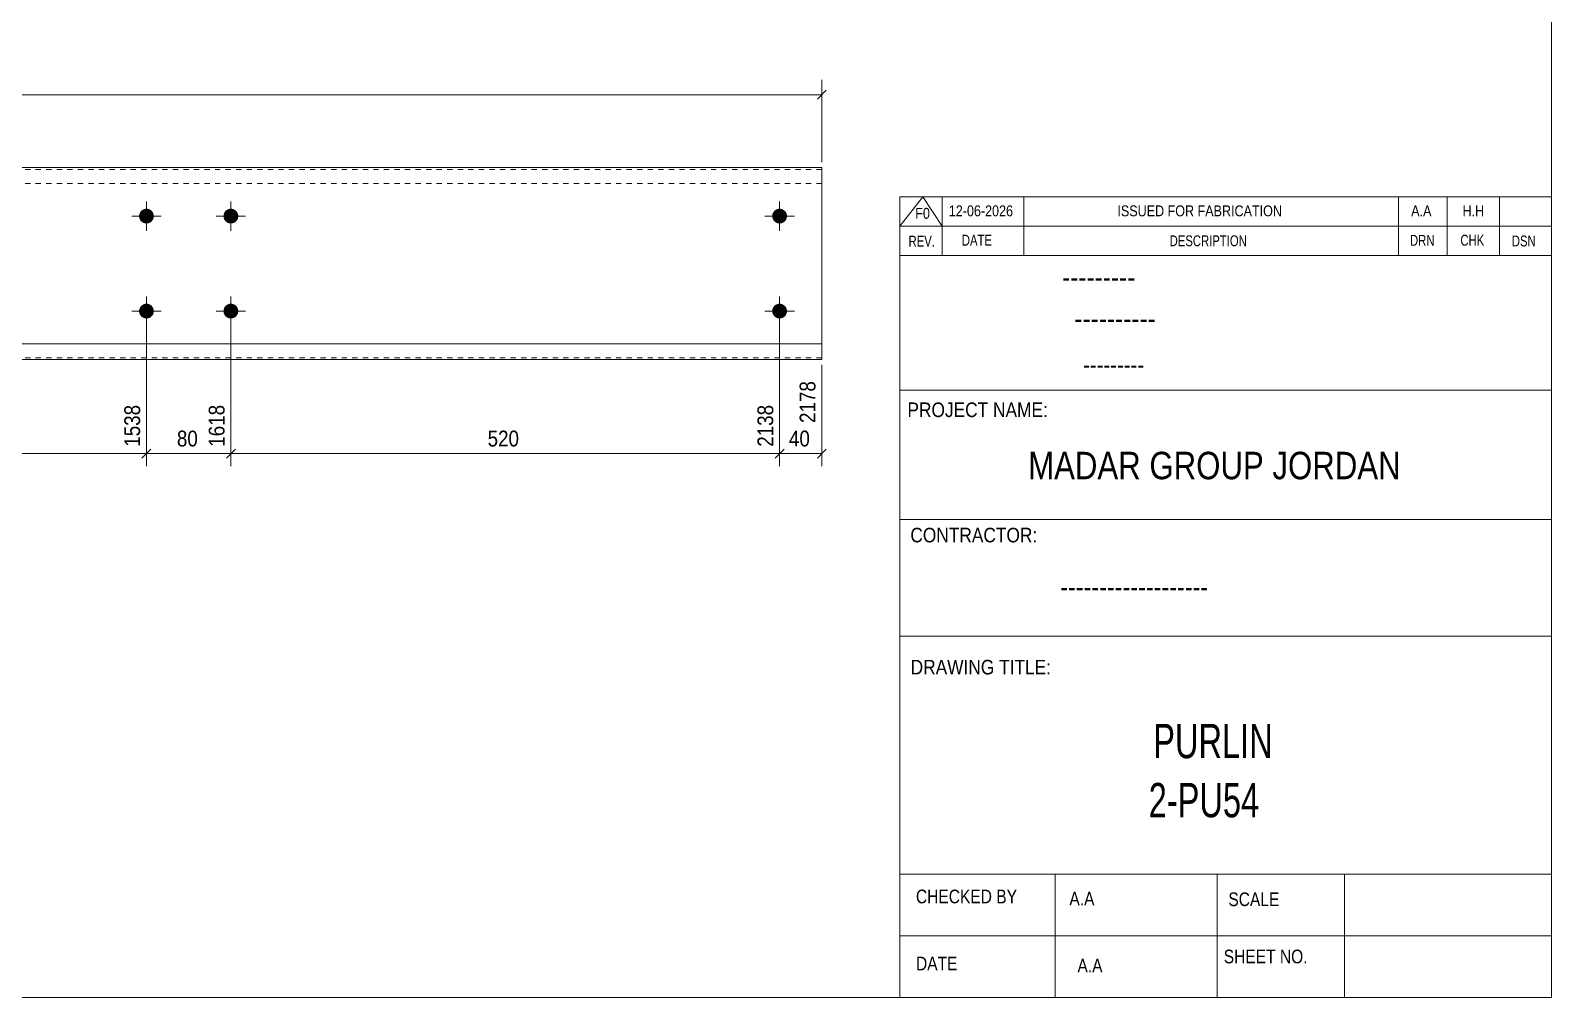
# Model space of a CAD drawing. Header units: millimetres. Extents: x 2 to 579, y 1 to 405.
# Drawn here: x 290.7 to 579, y 5 to 188.3 of the extents above; entities that cross this region are included whole.
import ezdxf

# ---------------------------------------------------------------- set-up
doc = ezdxf.new("R2010")
doc.units = ezdxf.units.MM
doc.linetypes.add('XKITLINE00', pattern=[0])
doc.linetypes.add('XKITLINE01', pattern=[4, 1, -1, 1, -1])
for name, color, linetype, lineweight in [('Bolt', 3, 'Continuous', 0), ('Dimensions', 7, 'Continuous', 0), ('DrawingSheet', 5, 'Continuous', 0), ('OtherObjectType', 7, 'Continuous', 0), ('Part', 2, 'Continuous', 0)]:
    doc.layers.add(name, color=color, linetype=linetype, lineweight=lineweight)
doc.styles.add('@ARIAL_UNICODE_MS_BOLD', font='ARIAL.TTF')
doc.styles.add('ARIAL', font='ARIAL.TTF')
doc.styles.add('ARIAL_NARROW', font='ARIALN.TTF')
doc.styles.add('COMIC_SANS_MS_BOLD', font='COMICBD.TTF')
doc.styles.add('SWIS721_EX_BT', font='ARIAL.TTF')
doc.styles.add('SWISSE', font='ARIAL.TTF')

# ---------------------------------------------------------------- blocks, each defined once
blk = doc.blocks.new('*A2')
at = {"layer": 'Bolt'}
for points in [[(314.09, 153.06), (314.09, 153.02), (314.08, 152.99), (314.08, 152.95), (314.08, 152.92), (314.07, 152.89), (314.07, 152.85), (314.06, 152.82), (314.05, 152.79), (314.05, 152.75), (314.04, 152.72), (314.03, 152.69), (314.02, 152.65), (314.01, 152.62), (313.99, 152.59), (313.98, 152.56), (313.97, 152.52), (313.95, 152.49), (313.94, 152.46), (313.92, 152.43), (313.91, 152.4), (313.89, 152.37), (313.87, 152.34), (313.85, 152.31), (313.83, 152.29), (313.81, 152.26), (313.79, 152.23), (313.77, 152.2), (313.75, 152.18), (313.73, 152.15), (313.7, 152.13), (313.68, 152.1), (313.65, 152.08), (313.63, 152.05), (313.6, 152.03), (313.58, 152.01), (313.55, 151.99), (313.52, 151.97), (313.49, 151.95), (313.47, 151.93), (313.44, 151.91), (313.41, 151.89), (313.38, 151.87), (313.35, 151.86), (313.32, 151.84), (313.29, 151.83), (313.26, 151.81), (313.22, 151.8), (313.19, 151.79), (313.16, 151.77), (313.13, 151.76), (313.09, 151.75), (313.06, 151.74), (313.03, 151.73), (313, 151.73), (312.96, 151.72), (312.93, 151.71), (312.89, 151.71), (312.86, 151.7), (312.83, 151.7), (312.79, 151.7), (312.76, 151.69), (312.72, 151.69), (312.69, 151.69), (312.65, 151.69), (312.62, 151.69), (312.59, 151.7), (312.55, 151.7), (312.52, 151.7), (312.48, 151.71), (312.45, 151.71), (312.42, 151.72), (312.38, 151.73), (312.35, 151.73), (312.32, 151.74), (312.28, 151.75), (312.25, 151.76), (312.22, 151.77), (312.18, 151.79), (312.15, 151.8), (312.12, 151.81), (312.09, 151.83), (312.06, 151.84), (312.03, 151.86), (312, 151.87), (311.97, 151.89), (311.94, 151.91), (311.91, 151.93), (311.88, 151.95), (311.85, 151.97), (311.83, 151.99), (311.8, 152.01), (311.77, 152.03), (311.75, 152.05), (311.72, 152.08), (311.7, 152.1), (311.67, 152.13), (311.65, 152.15), (311.63, 152.18), (311.61, 152.2), (311.58, 152.23), (311.56, 152.26), (311.54, 152.29), (311.52, 152.31), (311.51, 152.34), (311.49, 152.37), (311.47, 152.4), (311.45, 152.43), (311.44, 152.46), (311.42, 152.49), (311.41, 152.52), (311.39, 152.56), (311.38, 152.59), (311.37, 152.62), (311.36, 152.65), (311.35, 152.69), (311.34, 152.72), (311.33, 152.75), (311.32, 152.79), (311.32, 152.82), (311.31, 152.85), (311.3, 152.89), (311.3, 152.92), (311.3, 152.95), (311.29, 152.99), (311.29, 153.02), (311.29, 153.06), (311.29, 153.09), (311.29, 153.13), (311.29, 153.16), (311.29, 153.2), (311.3, 153.23), (311.3, 153.26), (311.3, 153.3), (311.31, 153.33), (311.32, 153.37), (311.32, 153.4), (311.33, 153.43), (311.34, 153.47), (311.35, 153.5), (311.36, 153.53), (311.37, 153.56), (311.38, 153.6), (311.39, 153.63), (311.41, 153.66), (311.42, 153.69), (311.44, 153.72), (311.45, 153.75), (311.47, 153.78), (311.49, 153.81), (311.51, 153.84), (311.52, 153.87), (311.54, 153.9), (311.56, 153.93), (311.58, 153.95), (311.61, 153.98), (311.63, 154.01), (311.65, 154.03), (311.67, 154.06), (311.7, 154.08), (311.72, 154.11), (311.75, 154.13), (311.77, 154.15), (311.8, 154.17), (311.83, 154.2), (311.85, 154.22), (311.88, 154.24), (311.91, 154.26), (311.94, 154.27), (311.97, 154.29), (312, 154.31), (312.03, 154.33), (312.06, 154.34), (312.09, 154.36), (312.12, 154.37), (312.15, 154.39), (312.18, 154.4), (312.22, 154.41), (312.25, 154.42), (312.28, 154.43), (312.32, 154.44), (312.35, 154.45), (312.38, 154.46), (312.42, 154.47), (312.45, 154.47), (312.48, 154.48), (312.52, 154.48), (312.55, 154.49), (312.59, 154.49), (312.62, 154.49), (312.65, 154.49), (312.69, 154.49), (312.72, 154.49), (312.76, 154.49), (312.79, 154.49), (312.83, 154.49), (312.86, 154.48), (312.89, 154.48), (312.93, 154.47), (312.96, 154.47), (313, 154.46), (313.03, 154.45), (313.06, 154.44), (313.09, 154.43), (313.13, 154.42), (313.16, 154.41), (313.19, 154.4), (313.22, 154.39), (313.26, 154.37), (313.29, 154.36), (313.32, 154.34), (313.35, 154.33), (313.38, 154.31), (313.41, 154.29), (313.44, 154.27), (313.47, 154.26), (313.49, 154.24), (313.52, 154.22), (313.55, 154.2), (313.58, 154.17), (313.6, 154.15), (313.63, 154.13), (313.65, 154.11), (313.68, 154.08), (313.7, 154.06), (313.73, 154.03), (313.75, 154.01), (313.77, 153.98), (313.79, 153.95), (313.81, 153.93), (313.83, 153.9), (313.85, 153.87), (313.87, 153.84), (313.89, 153.81), (313.91, 153.78), (313.92, 153.75), (313.94, 153.72), (313.95, 153.69), (313.97, 153.66), (313.98, 153.63), (313.99, 153.6), (314.01, 153.56), (314.02, 153.53), (314.03, 153.5), (314.04, 153.47), (314.05, 153.43), (314.05, 153.4), (314.06, 153.37), (314.07, 153.33), (314.07, 153.3), (314.08, 153.26), (314.08, 153.23), (314.08, 153.2), (314.09, 153.16), (314.09, 153.13), (314.09, 153.09)], [(330.09, 153.06), (330.09, 153.02), (330.08, 152.99), (330.08, 152.95), (330.08, 152.92), (330.07, 152.89), (330.07, 152.85), (330.06, 152.82), (330.05, 152.79), (330.05, 152.75), (330.04, 152.72), (330.03, 152.69), (330.02, 152.65), (330.01, 152.62), (329.99, 152.59), (329.98, 152.56), (329.97, 152.52), (329.95, 152.49), (329.94, 152.46), (329.92, 152.43), (329.91, 152.4), (329.89, 152.37), (329.87, 152.34), (329.85, 152.31), (329.83, 152.29), (329.81, 152.26), (329.79, 152.23), (329.77, 152.2), (329.75, 152.18), (329.73, 152.15), (329.7, 152.13), (329.68, 152.1), (329.65, 152.08), (329.63, 152.05), (329.6, 152.03), (329.58, 152.01), (329.55, 151.99), (329.52, 151.97), (329.49, 151.95), (329.47, 151.93), (329.44, 151.91), (329.41, 151.89), (329.38, 151.87), (329.35, 151.86), (329.32, 151.84), (329.29, 151.83), (329.26, 151.81), (329.22, 151.8), (329.19, 151.79), (329.16, 151.77), (329.13, 151.76), (329.09, 151.75), (329.06, 151.74), (329.03, 151.73), (329, 151.73), (328.96, 151.72), (328.93, 151.71), (328.89, 151.71), (328.86, 151.7), (328.83, 151.7), (328.79, 151.7), (328.76, 151.69), (328.72, 151.69), (328.69, 151.69), (328.65, 151.69), (328.62, 151.69), (328.59, 151.7), (328.55, 151.7), (328.52, 151.7), (328.48, 151.71), (328.45, 151.71), (328.42, 151.72), (328.38, 151.73), (328.35, 151.73), (328.32, 151.74), (328.28, 151.75), (328.25, 151.76), (328.22, 151.77), (328.18, 151.79), (328.15, 151.8), (328.12, 151.81), (328.09, 151.83), (328.06, 151.84), (328.03, 151.86), (328, 151.87), (327.97, 151.89), (327.94, 151.91), (327.91, 151.93), (327.88, 151.95), (327.85, 151.97), (327.83, 151.99), (327.8, 152.01), (327.77, 152.03), (327.75, 152.05), (327.72, 152.08), (327.7, 152.1), (327.67, 152.13), (327.65, 152.15), (327.63, 152.18), (327.61, 152.2), (327.58, 152.23), (327.56, 152.26), (327.54, 152.29), (327.52, 152.31), (327.51, 152.34), (327.49, 152.37), (327.47, 152.4), (327.45, 152.43), (327.44, 152.46), (327.42, 152.49), (327.41, 152.52), (327.39, 152.56), (327.38, 152.59), (327.37, 152.62), (327.36, 152.65), (327.35, 152.69), (327.34, 152.72), (327.33, 152.75), (327.32, 152.79), (327.32, 152.82), (327.31, 152.85), (327.3, 152.89), (327.3, 152.92), (327.3, 152.95), (327.29, 152.99), (327.29, 153.02), (327.29, 153.06), (327.29, 153.09), (327.29, 153.13), (327.29, 153.16), (327.29, 153.2), (327.3, 153.23), (327.3, 153.26), (327.3, 153.3), (327.31, 153.33), (327.32, 153.37), (327.32, 153.4), (327.33, 153.43), (327.34, 153.47), (327.35, 153.5), (327.36, 153.53), (327.37, 153.56), (327.38, 153.6), (327.39, 153.63), (327.41, 153.66), (327.42, 153.69), (327.44, 153.72), (327.45, 153.75), (327.47, 153.78), (327.49, 153.81), (327.51, 153.84), (327.52, 153.87), (327.54, 153.9), (327.56, 153.93), (327.58, 153.95), (327.61, 153.98), (327.63, 154.01), (327.65, 154.03), (327.67, 154.06), (327.7, 154.08), (327.72, 154.11), (327.75, 154.13), (327.77, 154.15), (327.8, 154.17), (327.83, 154.2), (327.85, 154.22), (327.88, 154.24), (327.91, 154.26), (327.94, 154.27), (327.97, 154.29), (328, 154.31), (328.03, 154.33), (328.06, 154.34), (328.09, 154.36), (328.12, 154.37), (328.15, 154.39), (328.18, 154.4), (328.22, 154.41), (328.25, 154.42), (328.28, 154.43), (328.32, 154.44), (328.35, 154.45), (328.38, 154.46), (328.42, 154.47), (328.45, 154.47), (328.48, 154.48), (328.52, 154.48), (328.55, 154.49), (328.59, 154.49), (328.62, 154.49), (328.65, 154.49), (328.69, 154.49), (328.72, 154.49), (328.76, 154.49), (328.79, 154.49), (328.83, 154.49), (328.86, 154.48), (328.89, 154.48), (328.93, 154.47), (328.96, 154.47), (329, 154.46), (329.03, 154.45), (329.06, 154.44), (329.09, 154.43), (329.13, 154.42), (329.16, 154.41), (329.19, 154.4), (329.22, 154.39), (329.26, 154.37), (329.29, 154.36), (329.32, 154.34), (329.35, 154.33), (329.38, 154.31), (329.41, 154.29), (329.44, 154.27), (329.47, 154.26), (329.49, 154.24), (329.52, 154.22), (329.55, 154.2), (329.58, 154.17), (329.6, 154.15), (329.63, 154.13), (329.65, 154.11), (329.68, 154.08), (329.7, 154.06), (329.73, 154.03), (329.75, 154.01), (329.77, 153.98), (329.79, 153.95), (329.81, 153.93), (329.83, 153.9), (329.85, 153.87), (329.87, 153.84), (329.89, 153.81), (329.91, 153.78), (329.92, 153.75), (329.94, 153.72), (329.95, 153.69), (329.97, 153.66), (329.98, 153.63), (329.99, 153.6), (330.01, 153.56), (330.02, 153.53), (330.03, 153.5), (330.04, 153.47), (330.05, 153.43), (330.05, 153.4), (330.06, 153.37), (330.07, 153.33), (330.07, 153.3), (330.08, 153.26), (330.08, 153.23), (330.08, 153.2), (330.09, 153.16), (330.09, 153.13), (330.09, 153.09)], [(314.09, 135.06), (314.09, 135.02), (314.08, 134.99), (314.08, 134.95), (314.08, 134.92), (314.07, 134.89), (314.07, 134.85), (314.06, 134.82), (314.05, 134.79), (314.05, 134.75), (314.04, 134.72), (314.03, 134.69), (314.02, 134.65), (314.01, 134.62), (313.99, 134.59), (313.98, 134.56), (313.97, 134.52), (313.95, 134.49), (313.94, 134.46), (313.92, 134.43), (313.91, 134.4), (313.89, 134.37), (313.87, 134.34), (313.85, 134.31), (313.83, 134.29), (313.81, 134.26), (313.79, 134.23), (313.77, 134.2), (313.75, 134.18), (313.73, 134.15), (313.7, 134.13), (313.68, 134.1), (313.65, 134.08), (313.63, 134.05), (313.6, 134.03), (313.58, 134.01), (313.55, 133.99), (313.52, 133.97), (313.49, 133.95), (313.47, 133.93), (313.44, 133.91), (313.41, 133.89), (313.38, 133.87), (313.35, 133.86), (313.32, 133.84), (313.29, 133.83), (313.26, 133.81), (313.22, 133.8), (313.19, 133.79), (313.16, 133.77), (313.13, 133.76), (313.09, 133.75), (313.06, 133.74), (313.03, 133.73), (313, 133.73), (312.96, 133.72), (312.93, 133.71), (312.89, 133.71), (312.86, 133.7), (312.83, 133.7), (312.79, 133.7), (312.76, 133.69), (312.72, 133.69), (312.69, 133.69), (312.65, 133.69), (312.62, 133.69), (312.59, 133.7), (312.55, 133.7), (312.52, 133.7), (312.48, 133.71), (312.45, 133.71), (312.42, 133.72), (312.38, 133.73), (312.35, 133.73), (312.32, 133.74), (312.28, 133.75), (312.25, 133.76), (312.22, 133.77), (312.18, 133.79), (312.15, 133.8), (312.12, 133.81), (312.09, 133.83), (312.06, 133.84), (312.03, 133.86), (312, 133.87), (311.97, 133.89), (311.94, 133.91), (311.91, 133.93), (311.88, 133.95), (311.85, 133.97), (311.83, 133.99), (311.8, 134.01), (311.77, 134.03), (311.75, 134.05), (311.72, 134.08), (311.7, 134.1), (311.67, 134.13), (311.65, 134.15), (311.63, 134.18), (311.61, 134.2), (311.58, 134.23), (311.56, 134.26), (311.54, 134.29), (311.52, 134.31), (311.51, 134.34), (311.49, 134.37), (311.47, 134.4), (311.45, 134.43), (311.44, 134.46), (311.42, 134.49), (311.41, 134.52), (311.39, 134.56), (311.38, 134.59), (311.37, 134.62), (311.36, 134.65), (311.35, 134.69), (311.34, 134.72), (311.33, 134.75), (311.32, 134.79), (311.32, 134.82), (311.31, 134.85), (311.3, 134.89), (311.3, 134.92), (311.3, 134.95), (311.29, 134.99), (311.29, 135.02), (311.29, 135.06), (311.29, 135.09), (311.29, 135.13), (311.29, 135.16), (311.29, 135.2), (311.3, 135.23), (311.3, 135.26), (311.3, 135.3), (311.31, 135.33), (311.32, 135.37), (311.32, 135.4), (311.33, 135.43), (311.34, 135.47), (311.35, 135.5), (311.36, 135.53), (311.37, 135.56), (311.38, 135.6), (311.39, 135.63), (311.41, 135.66), (311.42, 135.69), (311.44, 135.72), (311.45, 135.75), (311.47, 135.78), (311.49, 135.81), (311.51, 135.84), (311.52, 135.87), (311.54, 135.9), (311.56, 135.93), (311.58, 135.95), (311.61, 135.98), (311.63, 136.01), (311.65, 136.03), (311.67, 136.06), (311.7, 136.08), (311.72, 136.11), (311.75, 136.13), (311.77, 136.15), (311.8, 136.17), (311.83, 136.2), (311.85, 136.22), (311.88, 136.24), (311.91, 136.26), (311.94, 136.27), (311.97, 136.29), (312, 136.31), (312.03, 136.33), (312.06, 136.34), (312.09, 136.36), (312.12, 136.37), (312.15, 136.39), (312.18, 136.4), (312.22, 136.41), (312.25, 136.42), (312.28, 136.43), (312.32, 136.44), (312.35, 136.45), (312.38, 136.46), (312.42, 136.47), (312.45, 136.47), (312.48, 136.48), (312.52, 136.48), (312.55, 136.49), (312.59, 136.49), (312.62, 136.49), (312.65, 136.49), (312.69, 136.49), (312.72, 136.49), (312.76, 136.49), (312.79, 136.49), (312.83, 136.49), (312.86, 136.48), (312.89, 136.48), (312.93, 136.47), (312.96, 136.47), (313, 136.46), (313.03, 136.45), (313.06, 136.44), (313.09, 136.43), (313.13, 136.42), (313.16, 136.41), (313.19, 136.4), (313.22, 136.39), (313.26, 136.37), (313.29, 136.36), (313.32, 136.34), (313.35, 136.33), (313.38, 136.31), (313.41, 136.29), (313.44, 136.27), (313.47, 136.26), (313.49, 136.24), (313.52, 136.22), (313.55, 136.2), (313.58, 136.17), (313.6, 136.15), (313.63, 136.13), (313.65, 136.11), (313.68, 136.08), (313.7, 136.06), (313.73, 136.03), (313.75, 136.01), (313.77, 135.98), (313.79, 135.95), (313.81, 135.93), (313.83, 135.9), (313.85, 135.87), (313.87, 135.84), (313.89, 135.81), (313.91, 135.78), (313.92, 135.75), (313.94, 135.72), (313.95, 135.69), (313.97, 135.66), (313.98, 135.63), (313.99, 135.6), (314.01, 135.56), (314.02, 135.53), (314.03, 135.5), (314.04, 135.47), (314.05, 135.43), (314.05, 135.4), (314.06, 135.37), (314.07, 135.33), (314.07, 135.3), (314.08, 135.26), (314.08, 135.23), (314.08, 135.2), (314.09, 135.16), (314.09, 135.13), (314.09, 135.09)], [(330.09, 135.06), (330.09, 135.02), (330.08, 134.99), (330.08, 134.95), (330.08, 134.92), (330.07, 134.89), (330.07, 134.85), (330.06, 134.82), (330.05, 134.79), (330.05, 134.75), (330.04, 134.72), (330.03, 134.69), (330.02, 134.65), (330.01, 134.62), (329.99, 134.59), (329.98, 134.56), (329.97, 134.52), (329.95, 134.49), (329.94, 134.46), (329.92, 134.43), (329.91, 134.4), (329.89, 134.37), (329.87, 134.34), (329.85, 134.31), (329.83, 134.29), (329.81, 134.26), (329.79, 134.23), (329.77, 134.2), (329.75, 134.18), (329.73, 134.15), (329.7, 134.13), (329.68, 134.1), (329.65, 134.08), (329.63, 134.05), (329.6, 134.03), (329.58, 134.01), (329.55, 133.99), (329.52, 133.97), (329.49, 133.95), (329.47, 133.93), (329.44, 133.91), (329.41, 133.89), (329.38, 133.87), (329.35, 133.86), (329.32, 133.84), (329.29, 133.83), (329.26, 133.81), (329.22, 133.8), (329.19, 133.79), (329.16, 133.77), (329.13, 133.76), (329.09, 133.75), (329.06, 133.74), (329.03, 133.73), (329, 133.73), (328.96, 133.72), (328.93, 133.71), (328.89, 133.71), (328.86, 133.7), (328.83, 133.7), (328.79, 133.7), (328.76, 133.69), (328.72, 133.69), (328.69, 133.69), (328.65, 133.69), (328.62, 133.69), (328.59, 133.7), (328.55, 133.7), (328.52, 133.7), (328.48, 133.71), (328.45, 133.71), (328.42, 133.72), (328.38, 133.73), (328.35, 133.73), (328.32, 133.74), (328.28, 133.75), (328.25, 133.76), (328.22, 133.77), (328.18, 133.79), (328.15, 133.8), (328.12, 133.81), (328.09, 133.83), (328.06, 133.84), (328.03, 133.86), (328, 133.87), (327.97, 133.89), (327.94, 133.91), (327.91, 133.93), (327.88, 133.95), (327.85, 133.97), (327.83, 133.99), (327.8, 134.01), (327.77, 134.03), (327.75, 134.05), (327.72, 134.08), (327.7, 134.1), (327.67, 134.13), (327.65, 134.15), (327.63, 134.18), (327.61, 134.2), (327.58, 134.23), (327.56, 134.26), (327.54, 134.29), (327.52, 134.31), (327.51, 134.34), (327.49, 134.37), (327.47, 134.4), (327.45, 134.43), (327.44, 134.46), (327.42, 134.49), (327.41, 134.52), (327.39, 134.56), (327.38, 134.59), (327.37, 134.62), (327.36, 134.65), (327.35, 134.69), (327.34, 134.72), (327.33, 134.75), (327.32, 134.79), (327.32, 134.82), (327.31, 134.85), (327.3, 134.89), (327.3, 134.92), (327.3, 134.95), (327.29, 134.99), (327.29, 135.02), (327.29, 135.06), (327.29, 135.09), (327.29, 135.13), (327.29, 135.16), (327.29, 135.2), (327.3, 135.23), (327.3, 135.26), (327.3, 135.3), (327.31, 135.33), (327.32, 135.37), (327.32, 135.4), (327.33, 135.43), (327.34, 135.47), (327.35, 135.5), (327.36, 135.53), (327.37, 135.56), (327.38, 135.6), (327.39, 135.63), (327.41, 135.66), (327.42, 135.69), (327.44, 135.72), (327.45, 135.75), (327.47, 135.78), (327.49, 135.81), (327.51, 135.84), (327.52, 135.87), (327.54, 135.9), (327.56, 135.93), (327.58, 135.95), (327.61, 135.98), (327.63, 136.01), (327.65, 136.03), (327.67, 136.06), (327.7, 136.08), (327.72, 136.11), (327.75, 136.13), (327.77, 136.15), (327.8, 136.17), (327.83, 136.2), (327.85, 136.22), (327.88, 136.24), (327.91, 136.26), (327.94, 136.27), (327.97, 136.29), (328, 136.31), (328.03, 136.33), (328.06, 136.34), (328.09, 136.36), (328.12, 136.37), (328.15, 136.39), (328.18, 136.4), (328.22, 136.41), (328.25, 136.42), (328.28, 136.43), (328.32, 136.44), (328.35, 136.45), (328.38, 136.46), (328.42, 136.47), (328.45, 136.47), (328.48, 136.48), (328.52, 136.48), (328.55, 136.49), (328.59, 136.49), (328.62, 136.49), (328.65, 136.49), (328.69, 136.49), (328.72, 136.49), (328.76, 136.49), (328.79, 136.49), (328.83, 136.49), (328.86, 136.48), (328.89, 136.48), (328.93, 136.47), (328.96, 136.47), (329, 136.46), (329.03, 136.45), (329.06, 136.44), (329.09, 136.43), (329.13, 136.42), (329.16, 136.41), (329.19, 136.4), (329.22, 136.39), (329.26, 136.37), (329.29, 136.36), (329.32, 136.34), (329.35, 136.33), (329.38, 136.31), (329.41, 136.29), (329.44, 136.27), (329.47, 136.26), (329.49, 136.24), (329.52, 136.22), (329.55, 136.2), (329.58, 136.17), (329.6, 136.15), (329.63, 136.13), (329.65, 136.11), (329.68, 136.08), (329.7, 136.06), (329.73, 136.03), (329.75, 136.01), (329.77, 135.98), (329.79, 135.95), (329.81, 135.93), (329.83, 135.9), (329.85, 135.87), (329.87, 135.84), (329.89, 135.81), (329.91, 135.78), (329.92, 135.75), (329.94, 135.72), (329.95, 135.69), (329.97, 135.66), (329.98, 135.63), (329.99, 135.6), (330.01, 135.56), (330.02, 135.53), (330.03, 135.5), (330.04, 135.47), (330.05, 135.43), (330.05, 135.4), (330.06, 135.37), (330.07, 135.33), (330.07, 135.3), (330.08, 135.26), (330.08, 135.23), (330.08, 135.2), (330.09, 135.16), (330.09, 135.13), (330.09, 135.09)]]:
    blk.add_hatch(color=3, dxfattribs=at).paths.add_polyline_path(points, flags=17)
at = {"layer": 'Bolt', "color": 3, "linetype": 'XKITLINE00', "lineweight": 0}
for p, q in [((312.69, 155.89), (312.69, 150.29)), ((328.69, 155.89), (328.69, 150.29)), ((315.49, 153.09), (309.89, 153.09)), ((331.49, 153.09), (325.89, 153.09)), ((312.69, 137.89), (312.69, 132.29)), ((328.69, 137.89), (328.69, 132.29)), ((315.49, 135.09), (309.89, 135.09)), ((331.49, 135.09), (325.89, 135.09))]:
    blk.add_line(p, q, dxfattribs=at)
blk = doc.blocks.new('*A3')
at = {"layer": 'Bolt'}
for points in [[(210.09, 153.06), (210.09, 153.02), (210.08, 152.99), (210.08, 152.95), (210.08, 152.92), (210.07, 152.89), (210.07, 152.85), (210.06, 152.82), (210.05, 152.79), (210.05, 152.75), (210.04, 152.72), (210.03, 152.69), (210.02, 152.65), (210.01, 152.62), (209.99, 152.59), (209.98, 152.56), (209.97, 152.52), (209.95, 152.49), (209.94, 152.46), (209.92, 152.43), (209.91, 152.4), (209.89, 152.37), (209.87, 152.34), (209.85, 152.31), (209.83, 152.29), (209.81, 152.26), (209.79, 152.23), (209.77, 152.2), (209.75, 152.18), (209.73, 152.15), (209.7, 152.13), (209.68, 152.1), (209.65, 152.08), (209.63, 152.05), (209.6, 152.03), (209.58, 152.01), (209.55, 151.99), (209.52, 151.97), (209.49, 151.95), (209.47, 151.93), (209.44, 151.91), (209.41, 151.89), (209.38, 151.87), (209.35, 151.86), (209.32, 151.84), (209.29, 151.83), (209.26, 151.81), (209.22, 151.8), (209.19, 151.79), (209.16, 151.77), (209.13, 151.76), (209.09, 151.75), (209.06, 151.74), (209.03, 151.73), (209, 151.73), (208.96, 151.72), (208.93, 151.71), (208.89, 151.71), (208.86, 151.7), (208.83, 151.7), (208.79, 151.7), (208.76, 151.69), (208.72, 151.69), (208.69, 151.69), (208.65, 151.69), (208.62, 151.69), (208.59, 151.7), (208.55, 151.7), (208.52, 151.7), (208.48, 151.71), (208.45, 151.71), (208.42, 151.72), (208.38, 151.73), (208.35, 151.73), (208.32, 151.74), (208.28, 151.75), (208.25, 151.76), (208.22, 151.77), (208.18, 151.79), (208.15, 151.8), (208.12, 151.81), (208.09, 151.83), (208.06, 151.84), (208.03, 151.86), (208, 151.87), (207.97, 151.89), (207.94, 151.91), (207.91, 151.93), (207.88, 151.95), (207.85, 151.97), (207.83, 151.99), (207.8, 152.01), (207.77, 152.03), (207.75, 152.05), (207.72, 152.08), (207.7, 152.1), (207.67, 152.13), (207.65, 152.15), (207.63, 152.18), (207.61, 152.2), (207.58, 152.23), (207.56, 152.26), (207.54, 152.29), (207.52, 152.31), (207.51, 152.34), (207.49, 152.37), (207.47, 152.4), (207.45, 152.43), (207.44, 152.46), (207.42, 152.49), (207.41, 152.52), (207.39, 152.56), (207.38, 152.59), (207.37, 152.62), (207.36, 152.65), (207.35, 152.69), (207.34, 152.72), (207.33, 152.75), (207.32, 152.79), (207.32, 152.82), (207.31, 152.85), (207.3, 152.89), (207.3, 152.92), (207.3, 152.95), (207.29, 152.99), (207.29, 153.02), (207.29, 153.06), (207.29, 153.09), (207.29, 153.13), (207.29, 153.16), (207.29, 153.2), (207.3, 153.23), (207.3, 153.26), (207.3, 153.3), (207.31, 153.33), (207.32, 153.37), (207.32, 153.4), (207.33, 153.43), (207.34, 153.47), (207.35, 153.5), (207.36, 153.53), (207.37, 153.56), (207.38, 153.6), (207.39, 153.63), (207.41, 153.66), (207.42, 153.69), (207.44, 153.72), (207.45, 153.75), (207.47, 153.78), (207.49, 153.81), (207.51, 153.84), (207.52, 153.87), (207.54, 153.9), (207.56, 153.93), (207.58, 153.95), (207.61, 153.98), (207.63, 154.01), (207.65, 154.03), (207.67, 154.06), (207.7, 154.08), (207.72, 154.11), (207.75, 154.13), (207.77, 154.15), (207.8, 154.17), (207.83, 154.2), (207.85, 154.22), (207.88, 154.24), (207.91, 154.26), (207.94, 154.27), (207.97, 154.29), (208, 154.31), (208.03, 154.33), (208.06, 154.34), (208.09, 154.36), (208.12, 154.37), (208.15, 154.39), (208.18, 154.4), (208.22, 154.41), (208.25, 154.42), (208.28, 154.43), (208.32, 154.44), (208.35, 154.45), (208.38, 154.46), (208.42, 154.47), (208.45, 154.47), (208.48, 154.48), (208.52, 154.48), (208.55, 154.49), (208.59, 154.49), (208.62, 154.49), (208.65, 154.49), (208.69, 154.49), (208.72, 154.49), (208.76, 154.49), (208.79, 154.49), (208.83, 154.49), (208.86, 154.48), (208.89, 154.48), (208.93, 154.47), (208.96, 154.47), (209, 154.46), (209.03, 154.45), (209.06, 154.44), (209.09, 154.43), (209.13, 154.42), (209.16, 154.41), (209.19, 154.4), (209.22, 154.39), (209.26, 154.37), (209.29, 154.36), (209.32, 154.34), (209.35, 154.33), (209.38, 154.31), (209.41, 154.29), (209.44, 154.27), (209.47, 154.26), (209.49, 154.24), (209.52, 154.22), (209.55, 154.2), (209.58, 154.17), (209.6, 154.15), (209.63, 154.13), (209.65, 154.11), (209.68, 154.08), (209.7, 154.06), (209.73, 154.03), (209.75, 154.01), (209.77, 153.98), (209.79, 153.95), (209.81, 153.93), (209.83, 153.9), (209.85, 153.87), (209.87, 153.84), (209.89, 153.81), (209.91, 153.78), (209.92, 153.75), (209.94, 153.72), (209.95, 153.69), (209.97, 153.66), (209.98, 153.63), (209.99, 153.6), (210.01, 153.56), (210.02, 153.53), (210.03, 153.5), (210.04, 153.47), (210.05, 153.43), (210.05, 153.4), (210.06, 153.37), (210.07, 153.33), (210.07, 153.3), (210.08, 153.26), (210.08, 153.23), (210.08, 153.2), (210.09, 153.16), (210.09, 153.13), (210.09, 153.09)], [(434.09, 153.06), (434.09, 153.02), (434.08, 152.99), (434.08, 152.95), (434.08, 152.92), (434.07, 152.89), (434.07, 152.85), (434.06, 152.82), (434.05, 152.79), (434.05, 152.75), (434.04, 152.72), (434.03, 152.69), (434.02, 152.65), (434.01, 152.62), (433.99, 152.59), (433.98, 152.56), (433.97, 152.52), (433.95, 152.49), (433.94, 152.46), (433.92, 152.43), (433.91, 152.4), (433.89, 152.37), (433.87, 152.34), (433.85, 152.31), (433.83, 152.29), (433.81, 152.26), (433.79, 152.23), (433.77, 152.2), (433.75, 152.18), (433.73, 152.15), (433.7, 152.13), (433.68, 152.1), (433.65, 152.08), (433.63, 152.05), (433.6, 152.03), (433.58, 152.01), (433.55, 151.99), (433.52, 151.97), (433.49, 151.95), (433.47, 151.93), (433.44, 151.91), (433.41, 151.89), (433.38, 151.87), (433.35, 151.86), (433.32, 151.84), (433.29, 151.83), (433.26, 151.81), (433.22, 151.8), (433.19, 151.79), (433.16, 151.77), (433.13, 151.76), (433.09, 151.75), (433.06, 151.74), (433.03, 151.73), (433, 151.73), (432.96, 151.72), (432.93, 151.71), (432.89, 151.71), (432.86, 151.7), (432.83, 151.7), (432.79, 151.7), (432.76, 151.69), (432.72, 151.69), (432.69, 151.69), (432.65, 151.69), (432.62, 151.69), (432.59, 151.7), (432.55, 151.7), (432.52, 151.7), (432.48, 151.71), (432.45, 151.71), (432.42, 151.72), (432.38, 151.73), (432.35, 151.73), (432.32, 151.74), (432.28, 151.75), (432.25, 151.76), (432.22, 151.77), (432.18, 151.79), (432.15, 151.8), (432.12, 151.81), (432.09, 151.83), (432.06, 151.84), (432.03, 151.86), (432, 151.87), (431.97, 151.89), (431.94, 151.91), (431.91, 151.93), (431.88, 151.95), (431.85, 151.97), (431.83, 151.99), (431.8, 152.01), (431.77, 152.03), (431.75, 152.05), (431.72, 152.08), (431.7, 152.1), (431.67, 152.13), (431.65, 152.15), (431.63, 152.18), (431.61, 152.2), (431.58, 152.23), (431.56, 152.26), (431.54, 152.29), (431.52, 152.31), (431.51, 152.34), (431.49, 152.37), (431.47, 152.4), (431.45, 152.43), (431.44, 152.46), (431.42, 152.49), (431.41, 152.52), (431.39, 152.56), (431.38, 152.59), (431.37, 152.62), (431.36, 152.65), (431.35, 152.69), (431.34, 152.72), (431.33, 152.75), (431.32, 152.79), (431.32, 152.82), (431.31, 152.85), (431.3, 152.89), (431.3, 152.92), (431.3, 152.95), (431.29, 152.99), (431.29, 153.02), (431.29, 153.06), (431.29, 153.09), (431.29, 153.13), (431.29, 153.16), (431.29, 153.2), (431.3, 153.23), (431.3, 153.26), (431.3, 153.3), (431.31, 153.33), (431.32, 153.37), (431.32, 153.4), (431.33, 153.43), (431.34, 153.47), (431.35, 153.5), (431.36, 153.53), (431.37, 153.56), (431.38, 153.6), (431.39, 153.63), (431.41, 153.66), (431.42, 153.69), (431.44, 153.72), (431.45, 153.75), (431.47, 153.78), (431.49, 153.81), (431.51, 153.84), (431.52, 153.87), (431.54, 153.9), (431.56, 153.93), (431.58, 153.95), (431.61, 153.98), (431.63, 154.01), (431.65, 154.03), (431.67, 154.06), (431.7, 154.08), (431.72, 154.11), (431.75, 154.13), (431.77, 154.15), (431.8, 154.17), (431.83, 154.2), (431.85, 154.22), (431.88, 154.24), (431.91, 154.26), (431.94, 154.27), (431.97, 154.29), (432, 154.31), (432.03, 154.33), (432.06, 154.34), (432.09, 154.36), (432.12, 154.37), (432.15, 154.39), (432.18, 154.4), (432.22, 154.41), (432.25, 154.42), (432.28, 154.43), (432.32, 154.44), (432.35, 154.45), (432.38, 154.46), (432.42, 154.47), (432.45, 154.47), (432.48, 154.48), (432.52, 154.48), (432.55, 154.49), (432.59, 154.49), (432.62, 154.49), (432.65, 154.49), (432.69, 154.49), (432.72, 154.49), (432.76, 154.49), (432.79, 154.49), (432.83, 154.49), (432.86, 154.48), (432.89, 154.48), (432.93, 154.47), (432.96, 154.47), (433, 154.46), (433.03, 154.45), (433.06, 154.44), (433.09, 154.43), (433.13, 154.42), (433.16, 154.41), (433.19, 154.4), (433.22, 154.39), (433.26, 154.37), (433.29, 154.36), (433.32, 154.34), (433.35, 154.33), (433.38, 154.31), (433.41, 154.29), (433.44, 154.27), (433.47, 154.26), (433.49, 154.24), (433.52, 154.22), (433.55, 154.2), (433.58, 154.17), (433.6, 154.15), (433.63, 154.13), (433.65, 154.11), (433.68, 154.08), (433.7, 154.06), (433.73, 154.03), (433.75, 154.01), (433.77, 153.98), (433.79, 153.95), (433.81, 153.93), (433.83, 153.9), (433.85, 153.87), (433.87, 153.84), (433.89, 153.81), (433.91, 153.78), (433.92, 153.75), (433.94, 153.72), (433.95, 153.69), (433.97, 153.66), (433.98, 153.63), (433.99, 153.6), (434.01, 153.56), (434.02, 153.53), (434.03, 153.5), (434.04, 153.47), (434.05, 153.43), (434.05, 153.4), (434.06, 153.37), (434.07, 153.33), (434.07, 153.3), (434.08, 153.26), (434.08, 153.23), (434.08, 153.2), (434.09, 153.16), (434.09, 153.13), (434.09, 153.09)], [(210.09, 135.06), (210.09, 135.02), (210.08, 134.99), (210.08, 134.95), (210.08, 134.92), (210.07, 134.89), (210.07, 134.85), (210.06, 134.82), (210.05, 134.79), (210.05, 134.75), (210.04, 134.72), (210.03, 134.69), (210.02, 134.65), (210.01, 134.62), (209.99, 134.59), (209.98, 134.56), (209.97, 134.52), (209.95, 134.49), (209.94, 134.46), (209.92, 134.43), (209.91, 134.4), (209.89, 134.37), (209.87, 134.34), (209.85, 134.31), (209.83, 134.29), (209.81, 134.26), (209.79, 134.23), (209.77, 134.2), (209.75, 134.18), (209.73, 134.15), (209.7, 134.13), (209.68, 134.1), (209.65, 134.08), (209.63, 134.05), (209.6, 134.03), (209.58, 134.01), (209.55, 133.99), (209.52, 133.97), (209.49, 133.95), (209.47, 133.93), (209.44, 133.91), (209.41, 133.89), (209.38, 133.87), (209.35, 133.86), (209.32, 133.84), (209.29, 133.83), (209.26, 133.81), (209.22, 133.8), (209.19, 133.79), (209.16, 133.77), (209.13, 133.76), (209.09, 133.75), (209.06, 133.74), (209.03, 133.73), (209, 133.73), (208.96, 133.72), (208.93, 133.71), (208.89, 133.71), (208.86, 133.7), (208.83, 133.7), (208.79, 133.7), (208.76, 133.69), (208.72, 133.69), (208.69, 133.69), (208.65, 133.69), (208.62, 133.69), (208.59, 133.7), (208.55, 133.7), (208.52, 133.7), (208.48, 133.71), (208.45, 133.71), (208.42, 133.72), (208.38, 133.73), (208.35, 133.73), (208.32, 133.74), (208.28, 133.75), (208.25, 133.76), (208.22, 133.77), (208.18, 133.79), (208.15, 133.8), (208.12, 133.81), (208.09, 133.83), (208.06, 133.84), (208.03, 133.86), (208, 133.87), (207.97, 133.89), (207.94, 133.91), (207.91, 133.93), (207.88, 133.95), (207.85, 133.97), (207.83, 133.99), (207.8, 134.01), (207.77, 134.03), (207.75, 134.05), (207.72, 134.08), (207.7, 134.1), (207.67, 134.13), (207.65, 134.15), (207.63, 134.18), (207.61, 134.2), (207.58, 134.23), (207.56, 134.26), (207.54, 134.29), (207.52, 134.31), (207.51, 134.34), (207.49, 134.37), (207.47, 134.4), (207.45, 134.43), (207.44, 134.46), (207.42, 134.49), (207.41, 134.52), (207.39, 134.56), (207.38, 134.59), (207.37, 134.62), (207.36, 134.65), (207.35, 134.69), (207.34, 134.72), (207.33, 134.75), (207.32, 134.79), (207.32, 134.82), (207.31, 134.85), (207.3, 134.89), (207.3, 134.92), (207.3, 134.95), (207.29, 134.99), (207.29, 135.02), (207.29, 135.06), (207.29, 135.09), (207.29, 135.13), (207.29, 135.16), (207.29, 135.2), (207.3, 135.23), (207.3, 135.26), (207.3, 135.3), (207.31, 135.33), (207.32, 135.37), (207.32, 135.4), (207.33, 135.43), (207.34, 135.47), (207.35, 135.5), (207.36, 135.53), (207.37, 135.56), (207.38, 135.6), (207.39, 135.63), (207.41, 135.66), (207.42, 135.69), (207.44, 135.72), (207.45, 135.75), (207.47, 135.78), (207.49, 135.81), (207.51, 135.84), (207.52, 135.87), (207.54, 135.9), (207.56, 135.93), (207.58, 135.95), (207.61, 135.98), (207.63, 136.01), (207.65, 136.03), (207.67, 136.06), (207.7, 136.08), (207.72, 136.11), (207.75, 136.13), (207.77, 136.15), (207.8, 136.17), (207.83, 136.2), (207.85, 136.22), (207.88, 136.24), (207.91, 136.26), (207.94, 136.27), (207.97, 136.29), (208, 136.31), (208.03, 136.33), (208.06, 136.34), (208.09, 136.36), (208.12, 136.37), (208.15, 136.39), (208.18, 136.4), (208.22, 136.41), (208.25, 136.42), (208.28, 136.43), (208.32, 136.44), (208.35, 136.45), (208.38, 136.46), (208.42, 136.47), (208.45, 136.47), (208.48, 136.48), (208.52, 136.48), (208.55, 136.49), (208.59, 136.49), (208.62, 136.49), (208.65, 136.49), (208.69, 136.49), (208.72, 136.49), (208.76, 136.49), (208.79, 136.49), (208.83, 136.49), (208.86, 136.48), (208.89, 136.48), (208.93, 136.47), (208.96, 136.47), (209, 136.46), (209.03, 136.45), (209.06, 136.44), (209.09, 136.43), (209.13, 136.42), (209.16, 136.41), (209.19, 136.4), (209.22, 136.39), (209.26, 136.37), (209.29, 136.36), (209.32, 136.34), (209.35, 136.33), (209.38, 136.31), (209.41, 136.29), (209.44, 136.27), (209.47, 136.26), (209.49, 136.24), (209.52, 136.22), (209.55, 136.2), (209.58, 136.17), (209.6, 136.15), (209.63, 136.13), (209.65, 136.11), (209.68, 136.08), (209.7, 136.06), (209.73, 136.03), (209.75, 136.01), (209.77, 135.98), (209.79, 135.95), (209.81, 135.93), (209.83, 135.9), (209.85, 135.87), (209.87, 135.84), (209.89, 135.81), (209.91, 135.78), (209.92, 135.75), (209.94, 135.72), (209.95, 135.69), (209.97, 135.66), (209.98, 135.63), (209.99, 135.6), (210.01, 135.56), (210.02, 135.53), (210.03, 135.5), (210.04, 135.47), (210.05, 135.43), (210.05, 135.4), (210.06, 135.37), (210.07, 135.33), (210.07, 135.3), (210.08, 135.26), (210.08, 135.23), (210.08, 135.2), (210.09, 135.16), (210.09, 135.13), (210.09, 135.09)], [(434.09, 135.06), (434.09, 135.02), (434.08, 134.99), (434.08, 134.95), (434.08, 134.92), (434.07, 134.89), (434.07, 134.85), (434.06, 134.82), (434.05, 134.79), (434.05, 134.75), (434.04, 134.72), (434.03, 134.69), (434.02, 134.65), (434.01, 134.62), (433.99, 134.59), (433.98, 134.56), (433.97, 134.52), (433.95, 134.49), (433.94, 134.46), (433.92, 134.43), (433.91, 134.4), (433.89, 134.37), (433.87, 134.34), (433.85, 134.31), (433.83, 134.29), (433.81, 134.26), (433.79, 134.23), (433.77, 134.2), (433.75, 134.18), (433.73, 134.15), (433.7, 134.13), (433.68, 134.1), (433.65, 134.08), (433.63, 134.05), (433.6, 134.03), (433.58, 134.01), (433.55, 133.99), (433.52, 133.97), (433.49, 133.95), (433.47, 133.93), (433.44, 133.91), (433.41, 133.89), (433.38, 133.87), (433.35, 133.86), (433.32, 133.84), (433.29, 133.83), (433.26, 133.81), (433.22, 133.8), (433.19, 133.79), (433.16, 133.77), (433.13, 133.76), (433.09, 133.75), (433.06, 133.74), (433.03, 133.73), (433, 133.73), (432.96, 133.72), (432.93, 133.71), (432.89, 133.71), (432.86, 133.7), (432.83, 133.7), (432.79, 133.7), (432.76, 133.69), (432.72, 133.69), (432.69, 133.69), (432.65, 133.69), (432.62, 133.69), (432.59, 133.7), (432.55, 133.7), (432.52, 133.7), (432.48, 133.71), (432.45, 133.71), (432.42, 133.72), (432.38, 133.73), (432.35, 133.73), (432.32, 133.74), (432.28, 133.75), (432.25, 133.76), (432.22, 133.77), (432.18, 133.79), (432.15, 133.8), (432.12, 133.81), (432.09, 133.83), (432.06, 133.84), (432.03, 133.86), (432, 133.87), (431.97, 133.89), (431.94, 133.91), (431.91, 133.93), (431.88, 133.95), (431.85, 133.97), (431.83, 133.99), (431.8, 134.01), (431.77, 134.03), (431.75, 134.05), (431.72, 134.08), (431.7, 134.1), (431.67, 134.13), (431.65, 134.15), (431.63, 134.18), (431.61, 134.2), (431.58, 134.23), (431.56, 134.26), (431.54, 134.29), (431.52, 134.31), (431.51, 134.34), (431.49, 134.37), (431.47, 134.4), (431.45, 134.43), (431.44, 134.46), (431.42, 134.49), (431.41, 134.52), (431.39, 134.56), (431.38, 134.59), (431.37, 134.62), (431.36, 134.65), (431.35, 134.69), (431.34, 134.72), (431.33, 134.75), (431.32, 134.79), (431.32, 134.82), (431.31, 134.85), (431.3, 134.89), (431.3, 134.92), (431.3, 134.95), (431.29, 134.99), (431.29, 135.02), (431.29, 135.06), (431.29, 135.09), (431.29, 135.13), (431.29, 135.16), (431.29, 135.2), (431.3, 135.23), (431.3, 135.26), (431.3, 135.3), (431.31, 135.33), (431.32, 135.37), (431.32, 135.4), (431.33, 135.43), (431.34, 135.47), (431.35, 135.5), (431.36, 135.53), (431.37, 135.56), (431.38, 135.6), (431.39, 135.63), (431.41, 135.66), (431.42, 135.69), (431.44, 135.72), (431.45, 135.75), (431.47, 135.78), (431.49, 135.81), (431.51, 135.84), (431.52, 135.87), (431.54, 135.9), (431.56, 135.93), (431.58, 135.95), (431.61, 135.98), (431.63, 136.01), (431.65, 136.03), (431.67, 136.06), (431.7, 136.08), (431.72, 136.11), (431.75, 136.13), (431.77, 136.15), (431.8, 136.17), (431.83, 136.2), (431.85, 136.22), (431.88, 136.24), (431.91, 136.26), (431.94, 136.27), (431.97, 136.29), (432, 136.31), (432.03, 136.33), (432.06, 136.34), (432.09, 136.36), (432.12, 136.37), (432.15, 136.39), (432.18, 136.4), (432.22, 136.41), (432.25, 136.42), (432.28, 136.43), (432.32, 136.44), (432.35, 136.45), (432.38, 136.46), (432.42, 136.47), (432.45, 136.47), (432.48, 136.48), (432.52, 136.48), (432.55, 136.49), (432.59, 136.49), (432.62, 136.49), (432.65, 136.49), (432.69, 136.49), (432.72, 136.49), (432.76, 136.49), (432.79, 136.49), (432.83, 136.49), (432.86, 136.48), (432.89, 136.48), (432.93, 136.47), (432.96, 136.47), (433, 136.46), (433.03, 136.45), (433.06, 136.44), (433.09, 136.43), (433.13, 136.42), (433.16, 136.41), (433.19, 136.4), (433.22, 136.39), (433.26, 136.37), (433.29, 136.36), (433.32, 136.34), (433.35, 136.33), (433.38, 136.31), (433.41, 136.29), (433.44, 136.27), (433.47, 136.26), (433.49, 136.24), (433.52, 136.22), (433.55, 136.2), (433.58, 136.17), (433.6, 136.15), (433.63, 136.13), (433.65, 136.11), (433.68, 136.08), (433.7, 136.06), (433.73, 136.03), (433.75, 136.01), (433.77, 135.98), (433.79, 135.95), (433.81, 135.93), (433.83, 135.9), (433.85, 135.87), (433.87, 135.84), (433.89, 135.81), (433.91, 135.78), (433.92, 135.75), (433.94, 135.72), (433.95, 135.69), (433.97, 135.66), (433.98, 135.63), (433.99, 135.6), (434.01, 135.56), (434.02, 135.53), (434.03, 135.5), (434.04, 135.47), (434.05, 135.43), (434.05, 135.4), (434.06, 135.37), (434.07, 135.33), (434.07, 135.3), (434.08, 135.26), (434.08, 135.23), (434.08, 135.2), (434.09, 135.16), (434.09, 135.13), (434.09, 135.09)]]:
    blk.add_hatch(color=3, dxfattribs=at).paths.add_polyline_path(points, flags=17)
at = {"layer": 'Bolt', "color": 3, "linetype": 'XKITLINE00', "lineweight": 0}
for p, q in [((208.69, 155.89), (208.69, 150.29)), ((432.69, 155.89), (432.69, 150.29)), ((211.49, 153.09), (205.89, 153.09)), ((435.49, 153.09), (429.89, 153.09)), ((208.69, 137.89), (208.69, 132.29)), ((432.69, 137.89), (432.69, 132.29)), ((211.49, 135.09), (205.89, 135.09)), ((435.49, 135.09), (429.89, 135.09))]:
    blk.add_line(p, q, dxfattribs=at)
blk = doc.blocks.new('*A4')
at = {"layer": 'Part', "color": 2, "linetype": 'XKITLINE00', "lineweight": 0}
for p, q in [((440.69, 162.29), (93.2, 162.29)), ((440.69, 125.89), (440.69, 162.29)), ((440.69, 128.89), (93.2, 128.89)), ((93.2, 125.89), (440.69, 125.89))]:
    blk.add_line(p, q, dxfattribs=at)
at = {"layer": 'Part', "color": 7, "linetype": 'XKITLINE01', "lineweight": 0}
for p, q in [((440.69, 161.93), (93.2, 161.93)), ((440.69, 159.29), (93.2, 159.29)), ((440.69, 126.25), (93.2, 126.25))]:
    blk.add_line(p, q, dxfattribs=at)
blk = doc.blocks.new('*A9')
at = {"layer": 'DrawingSheet', "color": 5, "linetype": 'XKITLINE00', "lineweight": 0}
for p, q in [((579, 5), (579, 405)), ((5, 5), (579, 5))]:
    blk.add_line(p, q, dxfattribs=at)
blk = doc.blocks.new('*A12')
at = {"layer": 'OtherObjectType', "color": 7, "linetype": 'XKITLINE00', "lineweight": 0}
for p, q in [((455.5, 156.76), (579, 156.76)), ((455.5, 151.21), (459.82, 156.76)), ((455.5, 151.21), (455.5, 156.76)), ((459.82, 156.76), (463.53, 151.21)), ((463.53, 151.21), (463.53, 156.76)), ((478.97, 151.21), (478.97, 156.76)), ((549.98, 151.21), (549.98, 156.76)), ((559.24, 151.21), (559.24, 156.76)), ((569.12, 151.21), (569.12, 156.76)), ((579, 151.21), (579, 156.76)), ((455.5, 151.21), (579, 151.21)), ((455.5, 145.65), (455.5, 151.21)), ((459.21, 151.21), (579, 151.21)), ((463.53, 145.65), (463.53, 151.21)), ((478.97, 145.65), (478.97, 151.21)), ((549.98, 145.65), (549.98, 151.21)), ((559.24, 145.65), (559.24, 151.21)), ((569.12, 145.65), (569.12, 151.21)), ((579, 145.65), (579, 151.21))]:
    blk.add_line(p, q, dxfattribs=at)
at = {"layer": 'OtherObjectType', "color": 7, "style": 'ARIAL_NARROW'}
for s, height, width, p in [('F0', 2.058, 1.008832, (458.4, 152.59)), ('12-06-2026', 2.058, 1.008832, (464.76, 153.06)), ('ISSUED FOR FABRICATION', 2.0583, 1.008832, (496.71, 153.06)), ('A.A', 2.058, 1.008832, (552.4, 153.06)), ('H.H', 2.058, 1.008832, (562.13, 153.06)), ('REV.', 2.058, 0.907949, (457.13, 147.31)), ('DATE', 2.058, 0.907949, (467.23, 147.5)), ('DESCRIPTION', 2.0583, 0.907949, (506.61, 147.39)), ('DRN', 2.058, 0.907949, (552.17, 147.47)), ('CHK', 2.058, 0.907949, (561.72, 147.5)), ('DSN', 2.058, 0.907949, (571.47, 147.35))]:
    blk.add_text(s, height=height, dxfattribs=dict(at, width=width)).set_placement(p)
blk = doc.blocks.new('*A14')
at = {"layer": 'OtherObjectType', "color": 2, "linetype": 'XKITLINE00', "lineweight": 0}
for p, q in [((455.5, 145.65), (579, 145.65)), ((455.5, 5), (455.5, 145.64)), ((578.98, 145.64), (579, 5)), ((579, 120.14), (455.5, 120.14)), ((455.5, 95.63), (579, 95.63)), ((579, 73.49), (455.5, 73.49)), ((579, 28.4), (455.5, 28.4)), ((484.94, 28.4), (484.94, 5)), ((515.62, 5), (515.62, 28.4)), ((539.75, 5), (539.75, 28.4)), ((579, 16.7), (455.5, 16.7)), ((579, 5), (455.5, 5))]:
    blk.add_line(p, q, dxfattribs=at)
at = {"layer": 'OtherObjectType', "color": 4, "style": '@ARIAL_UNICODE_MS_BOLD', "width": 0.85}
blk.add_text('---------', height=3.9, dxfattribs=at).set_placement((486.23, 139.59))
at = {"layer": 'OtherObjectType', "color": 7, "style": 'ARIAL', "width": 0.85}
for s, height, p in [('----------', 3.9, (488.56, 131.77)), ('---------', 3.25, (490.21, 123.31))]:
    blk.add_text(s, height=height, dxfattribs=at).set_placement(p)
at = {"layer": 'OtherObjectType', "color": 3, "width": 0.85}
for s, style, p in [('PROJECT NAME:', 'SWIS721_EX_BT', (456.92, 115.01)), ('CONTRACTOR:', 'SWISSE', (457.47, 91.27)), ('DRAWING TITLE:', 'SWIS721_EX_BT', (457.53, 66.24))]:
    blk.add_text(s, height=2.7618, dxfattribs=dict(at, style=style)).set_placement(p)
at = {"layer": 'OtherObjectType', "color": 7, "width": 0.85}
for s, height, p in [('MADAR GROUP JORDAN', 5.2, (479.79, 103.23)), ('CHECKED BY', 2.592, (458.53, 22.86)), ('A.A', 2.592, (487.61, 22.45)), ('SCALE', 2.592, (517.74, 22.33)), ('DATE', 2.592, (458.54, 10.16)), ('A.A', 2.592, (489.14, 9.76)), ('SHEET NO.', 2.592, (516.87, 11.49))]:
    blk.add_text(s, height=height, dxfattribs=at).set_placement(p)
at = {"layer": 'OtherObjectType', "color": 1}
for s, height, style, width, p in [('-------------------', 3.9, 'COMIC_SANS_MS_BOLD', 0.85, (485.87, 80.86)), ('PURLIN', 6.5, 'ARIAL', 0.68, (503.5, 50.37)), ('2-PU54', 6.5, 'ARIAL', 0.68, (502.64, 39.17))]:
    blk.add_text(s, height=height, dxfattribs=dict(at, style=style, width=width)).set_placement(p)
blk = doc.blocks.new('*A21')
at = {"layer": 'Dimensions', "color": 7, "linetype": 'XKITLINE00', "lineweight": 0}
for p, q in [((440.69, 163.29), (440.69, 178.94)), ((17.5, 176.09), (440.69, 176.09)), ((441.54, 176.94), (439.84, 175.24))]:
    blk.add_line(p, q, dxfattribs=at)
at = {"layer": 'Dimensions', "color": 3}
blk.add_point((440.69, 176.09), dxfattribs=at)
blk = doc.blocks.new('*A25')
at = {"layer": 'Dimensions', "color": 7, "linetype": 'XKITLINE00', "lineweight": 0}
for p, q in [((208.69, 134.09), (208.69, 105.69)), ((312.69, 134.09), (312.69, 105.69)), ((209.54, 108.94), (207.84, 107.24)), ((208.69, 108.09), (312.69, 108.09)), ((313.54, 108.94), (311.84, 107.24))]:
    blk.add_line(p, q, dxfattribs=at)
at = {"layer": 'Dimensions', "color": 3}
for p in [(208.69, 108.09), (312.69, 108.09)]:
    blk.add_point(p, dxfattribs=at)
at = {"layer": 'Dimensions', "color": 3, "style": 'ARIAL', "width": 0.85}
blk.add_text('1538', height=3, rotation=90.0002, dxfattribs=at).set_placement((311.49, 109.39))
blk.add_text('520', height=3, dxfattribs=at).set_placement((257.35, 109.44))
blk = doc.blocks.new('*A26')
at = {"layer": 'Dimensions', "color": 7, "linetype": 'XKITLINE00', "lineweight": 0}
for p, q in [((312.69, 134.09), (312.69, 105.69)), ((328.69, 134.09), (328.69, 105.69)), ((313.54, 108.94), (311.84, 107.24)), ((312.69, 108.09), (328.69, 108.09)), ((329.54, 108.94), (327.84, 107.24))]:
    blk.add_line(p, q, dxfattribs=at)
at = {"layer": 'Dimensions', "color": 3}
for p in [(312.69, 108.09), (328.69, 108.09)]:
    blk.add_point(p, dxfattribs=at)
at = {"layer": 'Dimensions', "color": 3, "style": 'ARIAL', "width": 0.85}
blk.add_text('1618', height=3, rotation=90.0002, dxfattribs=at).set_placement((327.49, 109.39))
blk.add_text('80', height=3, dxfattribs=at).set_placement((318.46, 109.44))
blk = doc.blocks.new('*A27')
at = {"layer": 'Dimensions', "color": 7, "linetype": 'XKITLINE00', "lineweight": 0}
for p, q in [((328.69, 134.09), (328.69, 105.69)), ((432.69, 134.09), (432.69, 105.69)), ((329.54, 108.94), (327.84, 107.24)), ((328.69, 108.09), (432.69, 108.09)), ((433.54, 108.94), (431.84, 107.24))]:
    blk.add_line(p, q, dxfattribs=at)
at = {"layer": 'Dimensions', "color": 3}
for p in [(328.69, 108.09), (432.69, 108.09)]:
    blk.add_point(p, dxfattribs=at)
at = {"layer": 'Dimensions', "color": 3, "style": 'ARIAL', "width": 0.85}
blk.add_text('2138', height=3, rotation=90.0002, dxfattribs=at).set_placement((431.49, 109.39))
blk.add_text('520', height=3, dxfattribs=at).set_placement((377.35, 109.44))
blk = doc.blocks.new('*A28')
at = {"layer": 'Dimensions', "color": 7, "linetype": 'XKITLINE00', "lineweight": 0}
for p, q in [((432.69, 134.09), (432.69, 105.69)), ((440.69, 124.89), (440.69, 105.69)), ((433.54, 108.94), (431.84, 107.24)), ((432.69, 108.09), (440.69, 108.09)), ((441.54, 108.94), (439.84, 107.24))]:
    blk.add_line(p, q, dxfattribs=at)
at = {"layer": 'Dimensions', "color": 3}
for p in [(432.69, 108.09), (440.69, 108.09)]:
    blk.add_point(p, dxfattribs=at)
at = {"layer": 'Dimensions', "color": 3, "style": 'ARIAL', "width": 0.85}
blk.add_text('2178', height=3, rotation=90.0002, dxfattribs=at).set_placement((439.49, 113.89))
blk.add_text('40', height=3, dxfattribs=at).set_placement((434.46, 109.44))

msp = doc.modelspace()

# ---------------------------------------------------------------- block references
at = {"lineweight": 0}
for name in ['*A9', '*A21', '*A3', '*A2', '*A12', '*A14', '*A25', '*A26', '*A27', '*A28']:
    msp.add_blockref(name, (0, 0), dxfattribs=at)
at = {"layer": 'Part', "lineweight": 0}
msp.add_blockref('*A4', (0, 0), dxfattribs=at)

doc.saveas('drawing.dxf')
